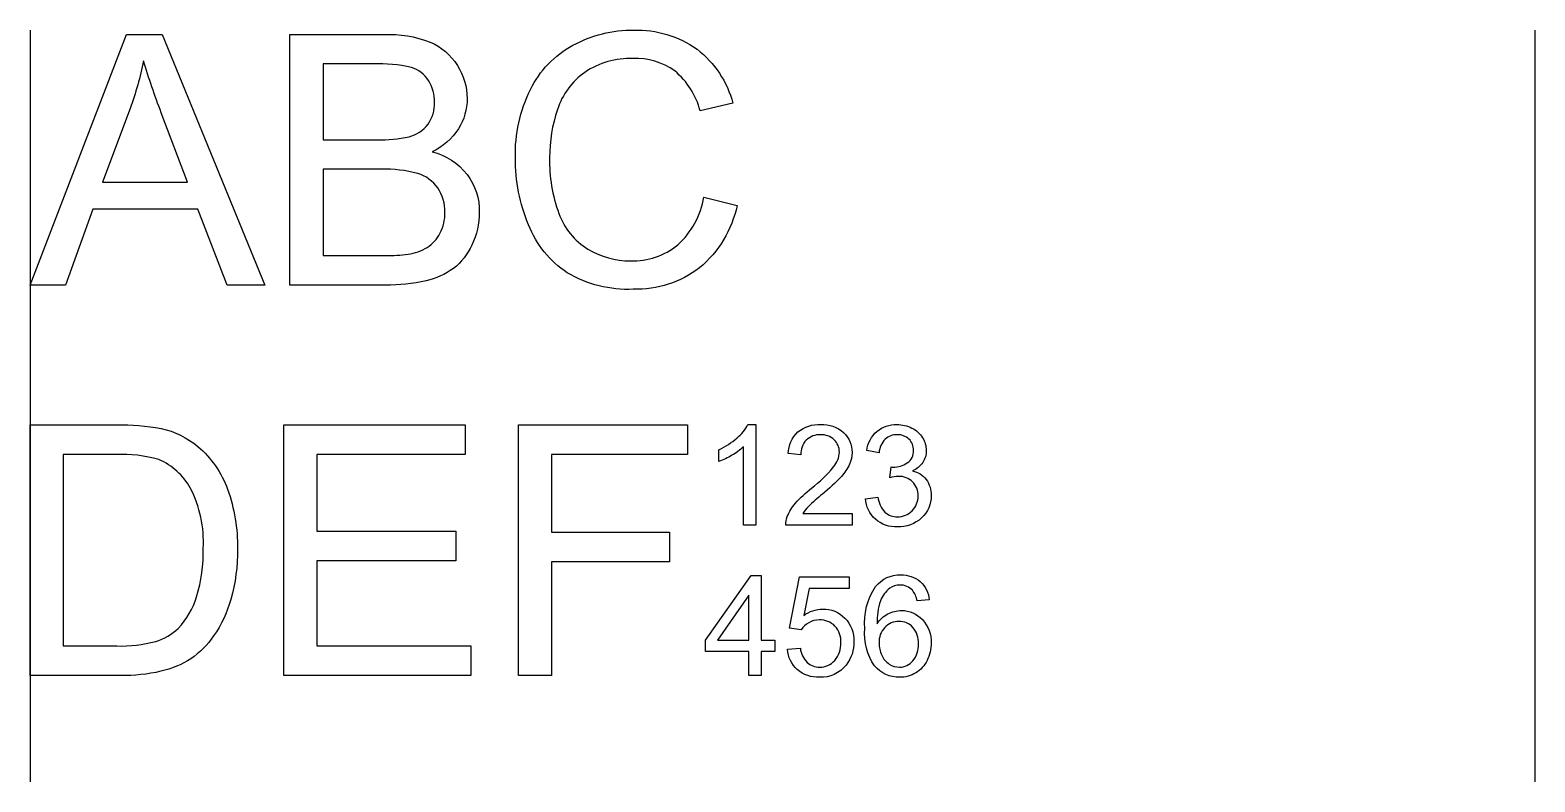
# Model space of a CAD drawing. Header units: millimetres. Extents: x 10 to 70, y -10 to 20.
import ezdxf

# ---------------------------------------------------------------- set-up
doc = ezdxf.new("R2010")
doc.units = ezdxf.units.MM
doc.layers.get('0').update_dxf_attribs({"lineweight": 25})

msp = doc.modelspace()

# ---------------------------------------------------------------- linework, layer by layer
at = {"color": 6, "true_color": 0xff00ff}
for p, q in [((10, 20), (10, -10)), ((70, 20), (70, -10))]:
    msp.add_line(p, q, dxfattribs=at)
at = {"flags": 128}
for points in [[(10, 9.829), (13.84, 19.829), (15.266, 19.829), (19.359, 9.829), (17.851, 9.829), (16.685, 12.858), (12.503, 12.858), (11.405, 9.829)], [(20.114, -5.756), (20.114, 4.244), (27.345, 4.244), (27.345, 3.064), (21.437, 3.064), (21.437, 0.002), (26.969, 0.002), (26.969, -1.172), (21.437, -1.172), (21.437, -4.575), (27.577, -4.575), (27.577, -5.756)], [(29.471, -5.756), (29.471, 4.244), (36.217, 4.244), (36.217, 3.064), (30.795, 3.064), (30.795, -0.032), (35.488, -0.032), (35.488, -1.213), (30.795, -1.213), (30.795, -5.756)], [(38.664, -5.756), (38.664, -4.798), (36.929, -4.798), (36.929, -4.348), (38.754, -1.756), (39.155, -1.756), (39.155, -4.348), (39.695, -4.348), (39.695, -4.798), (39.155, -4.798), (39.155, -5.756)], [(38.664, -4.348), (38.664, -2.544), (37.412, -4.348)]]:
    msp.add_lwpolyline(points, close=True, dxfattribs=at)
for points in [[(20.36, 9.829), (20.36, 19.829), (24.112, 19.829, -0.101345), (25.95, 19.526, -0.155055), (27.035, 18.591, -0.142579), (27.427, 17.271, -0.141304), (27.079, 16.064, -0.143013), (26.028, 15.15, -0.163538), (27.423, 14.243, -0.168329), (27.911, 12.729, -0.116197), (27.614, 11.422, -0.118811), (26.881, 10.491, -0.099101), (25.786, 9.997, -0.06112), (24.173, 9.829)], [(36.866, 13.336), (38.189, 13.001, -0.167453), (36.692, 10.515, -0.173432), (34.049, 9.659, -0.145701), (31.419, 10.317, -0.152604), (29.877, 12.224, -0.101451), (29.349, 14.905, -0.120062), (29.946, 17.63, -0.153347), (31.644, 19.396, -0.127948), (34.069, 20, -0.165199), (36.593, 19.236, -0.167022), (38.019, 17.087), (36.716, 16.78, 0.15602), (35.706, 18.37, 0.165889), (34.042, 18.868, 0.15893), (32.115, 18.315, 0.161763), (31.027, 16.832, 0.081983), (30.713, 14.911, 0.093314), (31.085, 12.684, 0.170262), (32.241, 11.262, 0.138492), (33.939, 10.791, 0.180382), (35.822, 11.432, 0.170149)], [(12.885, 13.936), (16.276, 13.936), (15.232, 16.705, -0.020028), (14.523, 18.779, -0.038979), (13.984, 16.869)], [(21.683, 15.628), (23.846, 15.628, 0.065947), (25.108, 15.744, 0.166525), (25.868, 16.241, 0.162771), (26.124, 17.115, 0.144165), (25.885, 17.991, 0.18321), (25.203, 18.51, 0.067339), (23.682, 18.649), (21.683, 18.649)], [(21.683, 11.01), (24.173, 11.01, 0.039395), (25.073, 11.057, 0.094848), (25.837, 11.33, 0.131837), (26.342, 11.886, 0.126312), (26.54, 12.729, 0.156179), (26.253, 13.701, 0.167295), (25.459, 14.28, 0.075144), (23.996, 14.447), (21.683, 14.447)], [(10, -5.756), (10, 4.244), (13.445, 4.244, -0.053594), (15.225, 4.101, -0.122267), (16.692, 3.385, -0.129875), (17.875, 1.676, -0.090537), (18.267, -0.701, -0.073284), (18.001, -2.72, -0.082637), (17.319, -4.176, -0.08939), (16.409, -5.084, -0.087885), (15.215, -5.585, -0.059487), (13.608, -5.756)], [(38.94, 0.244), (38.449, 0.244), (38.449, 3.374, -0.056837), (37.983, 3.036, -0.043748), (37.466, 2.782), (37.466, 3.257, 0.072848), (38.187, 3.726, 0.094325), (38.623, 4.261), (38.94, 4.261)], [(42.778, 0.717), (42.778, 0.244), (40.134, 0.244, -0.100524), (40.192, 0.586, -0.086918), (40.515, 1.118, -0.043664), (41.158, 1.723, 0.056284), (42.039, 2.571, 0.160157), (42.268, 3.161, 0.212985), (42.059, 3.654, 0.200354), (41.515, 3.854, 0.205934), (40.948, 3.641, 0.202839), (40.732, 3.052), (40.227, 3.104, -0.19759), (40.617, 3.965, -0.185686), (41.526, 4.261, -0.197858), (42.437, 3.942, -0.21445), (42.773, 3.15, -0.101473), (42.675, 2.678, -0.080664), (42.349, 2.19, -0.032573), (41.591, 1.486, 0.022217), (41.024, 0.983, 0.052359), (40.817, 0.717)], [(43.307, 1.3), (43.799, 1.366, 0.157944), (44.086, 0.764, 0.192667), (44.582, 0.58, 0.207918), (45.167, 0.82, 0.206179), (45.406, 1.415, 0.207717), (45.185, 1.973, 0.205846), (44.623, 2.193, 0.062437), (44.276, 2.138), (44.331, 2.569, 0.026432), (44.41, 2.564, 0.148573), (44.975, 2.727, 0.269828), (45.226, 3.232, 0.211404), (45.043, 3.68, 0.201998), (44.571, 3.857, 0.198229), (44.093, 3.677, 0.168774), (43.848, 3.137), (43.357, 3.224, -0.17729), (43.766, 3.989, -0.183271), (44.56, 4.261, -0.120042), (45.163, 4.12, -0.14302), (45.584, 3.737, -0.138675), (45.73, 3.221, -0.148943), (45.591, 2.749, -0.143144), (45.179, 2.411, -0.180013), (45.73, 2.071, -0.167687), (45.927, 1.426, -0.214099), (45.545, 0.538, -0.199755), (44.579, 0.174, -0.191634), (43.704, 0.487, -0.193413)], [(11.323, -4.575), (13.458, -4.575, 0.075838), (15.01, -4.391, 0.118299), (15.907, -3.873, 0.117505), (16.641, -2.608, 0.079086), (16.903, -0.68, 0.13488), (16.388, 1.731, 0.167119), (15.136, 2.86, 0.083906), (13.424, 3.064), (11.323, 3.064)], [(45.853, -2.735), (45.365, -2.773, 0.12614), (45.179, -2.353, 0.214956), (44.688, -2.143, 0.164477), (44.276, -2.274, 0.139942), (43.91, -2.768, 0.091366), (43.771, -3.693, -0.132049), (44.205, -3.292, -0.120259), (44.743, -3.161, -0.21391), (45.579, -3.522, -0.199575), (45.924, -4.457, -0.118442), (45.762, -5.157, -0.143782), (45.316, -5.652, -0.139445), (44.672, -5.824, -0.229768), (43.67, -5.372, -0.173747), (43.283, -3.884, -0.167593), (43.711, -2.198, -0.237199), (44.718, -1.739, -0.187297), (45.492, -2.004, -0.187903)], [(40.197, -4.708), (40.713, -4.664, 0.174266), (40.979, -5.23, 0.193132), (41.482, -5.42, 0.21965), (42.083, -5.153, 0.193195), (42.328, -4.443, 0.200976), (42.092, -3.78, 0.210644), (41.474, -3.537, 0.131176), (41.046, -3.645, 0.125235), (40.746, -3.925), (40.285, -3.865), (40.672, -1.81), (42.661, -1.81), (42.661, -2.279), (41.065, -2.279), (40.849, -3.354, -0.15671), (41.605, -3.103, -0.208187), (42.489, -3.466, -0.205487), (42.849, -4.399, -0.175219), (42.533, -5.338, -0.241523), (41.482, -5.824, -0.188425), (40.591, -5.518, -0.196189)], [(43.848, -4.459, 0.110501), (43.955, -4.945, 0.147725), (44.257, -5.298, 0.143594), (44.663, -5.42, 0.223837), (45.198, -5.169, 0.188066), (45.422, -4.487, 0.193513), (45.201, -3.833, 0.218447), (44.644, -3.595, 0.211364), (44.08, -3.833, 0.201896)]]:
    msp.add_lwpolyline(points, format="xyb", close=True, dxfattribs=at)

doc.saveas('drawing.dxf')
